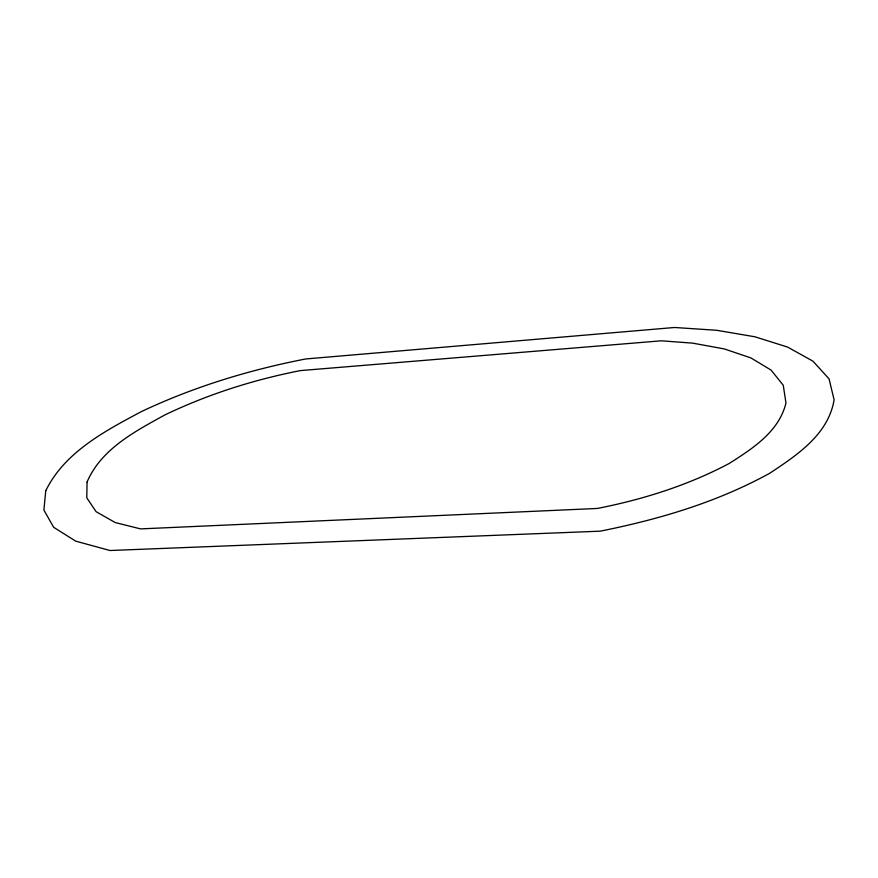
<?xml version="1.0" encoding="UTF-8"?>
<svg xmlns="http://www.w3.org/2000/svg" width="878" height="878" viewBox="0 0 878 878"><rect width="100%" height="100%" fill="white"/><g stroke="black" fill="none" stroke-linecap="round" stroke-linejoin="round"><path stroke-width="1.32" d="M87.076 481.989L86.79 497.848L96.086 511.665L115.183 522.542L140.579 528.896L597.413 508.45C643.179 499.417 688.023 485.336 729.311 463.408C752.676 448.515 778.962 431.735 785.975 403.013L783.264 385.277L771.093 370.099L750.899 357.917L724.262 348.917L692.72 343.144L661.343 340.807L300.375 370.604C253.61 379.779 207.856 394.266 164.877 414.943C135.014 431.372 101.189 449.031 87.076 481.989M45.755 490.758L43.9 510.085L53.646 527.283L75.717 541.155L109.991 550.517L600.135 531.179C659.027 519.414 717.183 502.249 769.984 473.099C797.103 455.067 828.36 434.511 834.1 399.819L829.062 378.879L812.951 361.165L787.61 347.084L754.948 336.79L716.733 330.293L674.578 327.483L305.632 358.97C248.957 370 193.336 386.957 141.106 411.738C104.8 431.142 64.643 452.148 45.755 490.758"/></g></svg>
